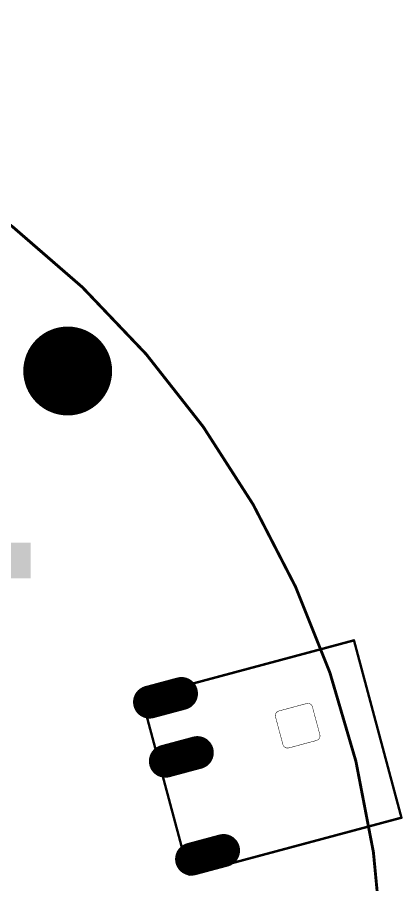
# Model space of a CAD drawing. Extents: x -51 to 158, y -52 to 51.
# Drawn here: x 31.65 to 51.81, y 5.53 to 50.88 of the extents above; entities that cross this region are included whole.
import ezdxf

# ---------------------------------------------------------------- set-up
doc = ezdxf.new("R2010")
doc.units = 0
for name, color, linetype in [('20', 213, 'CONTINUOUS'), ('21', 253, 'CONTINUOUS'), ('29', 253, 'CONTINUOUS')]:
    doc.layers.add(name, color=color, linetype=linetype)

# ---------------------------------------------------------------- blocks, each defined once
blk = doc.blocks.new('RECT')
blk.add_solid([(-0.5, -0.5), (0.5, -0.5), (-0.5, 0.5), (0.5, 0.5)])
blk = doc.blocks.new('LONGP100')
at = {"const_width": 1}
blk.add_lwpolyline([(-0.5, 0), (0.5, 0)], dxfattribs=at)
at = {"const_width": 0.5}
for points in [[(-0.5, 0.25, 1), (-0.5, -0.25)], [(0.5, -0.25, 1), (0.5, 0.25)]]:
    blk.add_lwpolyline(points, format="xyb", dxfattribs=at)
blk = doc.blocks.new('ROUNDP')
at = {"const_width": 0.5}
blk.add_lwpolyline([(0, -0.25, 1), (0, 0.25, 1), (0, -0.25)], format="xyb", dxfattribs=at)

msp = doc.modelspace()

# ---------------------------------------------------------------- linework, layer by layer
at = {"layer": '20'}
for points, const_width in [([(0, -50.8, 1), (0, 50.8, 1), (0, -50.8)], 0.1524), ([(46.7811, 15.0024, 1), (46.7844, 14.9901)], 0.0127), ([(47.0939, 14.8166, 0.4142), (46.7828, 14.9963)], 0.0254), ([(46.7844, 14.9901, 1), (46.7811, 15.0024)], 0.0127), ([(45.3416, 14.6101, 0.4142), (45.162, 14.299)], 0.0254), ([(45.34, 14.6162, 1), (45.3432, 14.604)], 0.0127), ([(45.3432, 14.604, 1), (45.34, 14.6162)], 0.0127), ([(47.1, 14.8183, 1), (47.0877, 14.815)], 0.0127), ([(47.0877, 14.815, 1), (47.1, 14.8183)], 0.0127), ([(45.1681, 14.3007, 1), (45.1559, 14.2974)], 0.0127), ([(45.1559, 14.2974, 1), (45.1681, 14.3007)], 0.0127), ([(47.3004, 13.0644, 0.4142), (47.48, 13.3755)], 0.0254), ([(47.4861, 13.3771, 1), (47.4739, 13.3738)], 0.0127), ([(47.4739, 13.3738, 1), (47.4861, 13.3771)], 0.0127), ([(45.5543, 12.8595, 1), (45.542, 12.8562)], 0.0127), ([(45.5482, 12.8579, 0.4142), (45.8592, 12.6782)], 0.0254), ([(45.542, 12.8562, 1), (45.5543, 12.8595)], 0.0127), ([(47.2988, 13.0705, 1), (47.302, 13.0583)], 0.0127), ([(47.302, 13.0583, 1), (47.2988, 13.0705)], 0.0127), ([(45.8576, 12.6844, 1), (45.8609, 12.6721)], 0.0127), ([(45.8609, 12.6721, 1), (45.8576, 12.6844)], 0.0127)]:
    msp.add_lwpolyline(points, format="xyb", dxfattribs=dict(at, const_width=const_width))
at = {"layer": '20', "const_width": 0.0254}
for points in [[(45.3416, 14.6101), (46.7828, 14.9963)], [(47.0939, 14.8166), (47.48, 13.3755)], [(45.5482, 12.8579), (45.162, 14.299)], [(47.3004, 13.0644), (45.8592, 12.6782)]]:
    msp.add_lwpolyline(points, dxfattribs=at)
at = {"layer": '21', "const_width": 0.127}
for points in [[(38.1578, 15.3251), (49.2659, 18.3016)], [(49.2659, 18.3016), (51.7506, 9.0287)], [(40.6424, 6.0523), (38.1578, 15.3251)], [(51.7506, 9.0287), (40.6424, 6.0523)]]:
    msp.add_lwpolyline(points, dxfattribs=at)
at = {"layer": '21', "const_width": 0.0635}
for points in [[(49.2966, 18.3098, 1), (49.2352, 18.2933)], [(49.2741, 18.2709, 1), (49.2577, 18.3322)], [(38.1884, 15.3334, 1), (38.1271, 15.3169)], [(38.1495, 15.3558, 1), (38.166, 15.2945)], [(51.7588, 8.998, 1), (51.7423, 9.0593)], [(51.7199, 9.0205, 1), (51.7812, 9.0369)], [(40.6342, 6.0829, 1), (40.6506, 6.0216)], [(40.6117, 6.044, 1), (40.6731, 6.0605)]]:
    msp.add_lwpolyline(points, format="xyb", dxfattribs=at)

# ---------------------------------------------------------------- block references
at = {"layer": '29'}
for name, p, xscale, yscale, rotation in [('ROUNDP', (34.29, 32.385), 4.6482, 4.6482, 90), ('RECT', (30.734, 22.479), 3.2512, 1.8542, 180), ('LONGP100', (39.4075, 15.2977), 1.7272, 1.7272, 195), ('LONGP100', (40.2357, 12.2067), 1.7272, 1.7272, 195), ('LONGP100', (41.6074, 7.0873), 1.7272, 1.7272, 195)]:
    msp.add_blockref(name, p, dxfattribs=dict(at, xscale=xscale, yscale=yscale, rotation=rotation))

doc.saveas('drawing.dxf')
